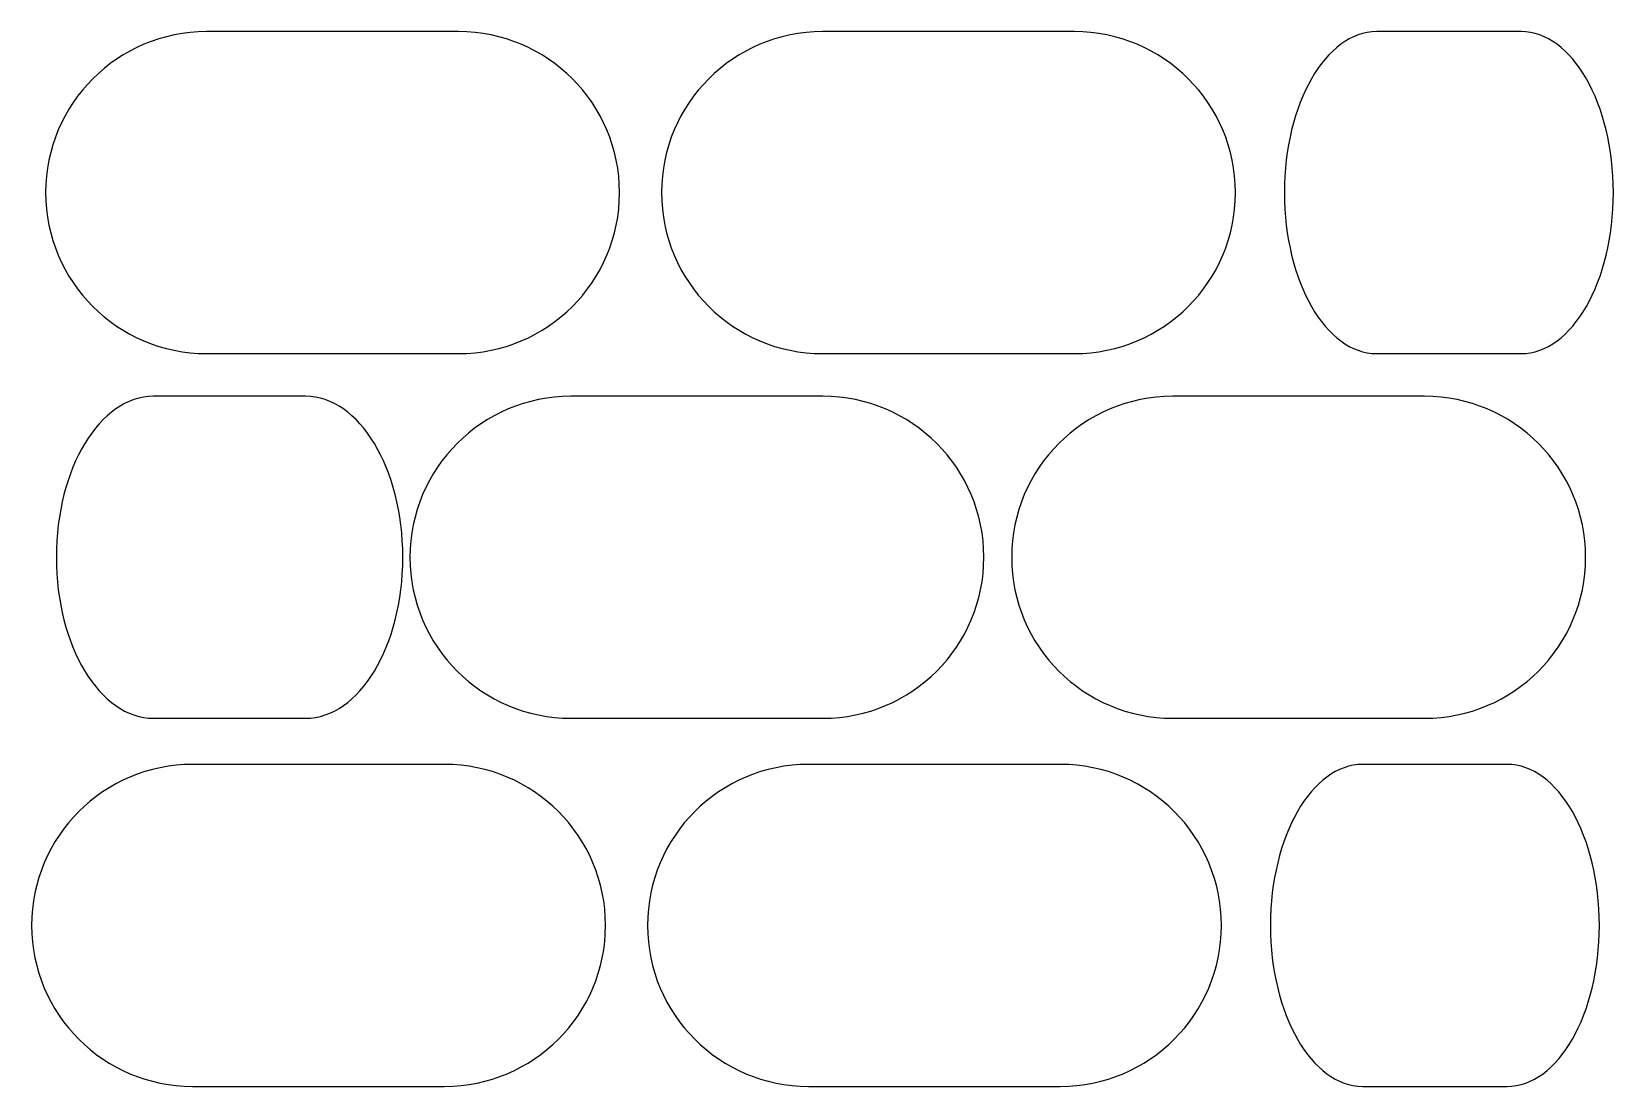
# Model space of a CAD drawing. Header units: centimetres. Extents: x -7.5 to 7.5, y -5 to 5.
import ezdxf

# ---------------------------------------------------------------- set-up
doc = ezdxf.new("R2010")
doc.units = ezdxf.units.CM
doc.header["$MEASUREMENT"] = 0
doc.layers.add('Camada 1', color=7, linetype='Continuous')

msp = doc.modelspace()

# ---------------------------------------------------------------- linework, layer by layer
at = {"layer": 'Camada 1'}
for points in [[(-1.92336, 3.47205), (-1.92336, 2.62951), (-2.6063, 1.94646), (-3.44874, 1.94646), (-3.44874, 1.94646), (-3.44874, 1.94646), (-5.83652, 1.94646), (-5.83652, 1.94646), (-5.83652, 1.94646), (-6.67895, 1.94646), (-7.3619, 2.62948), (-7.3619, 3.47205), (-7.3619, 3.47205), (-7.3619, 3.47205), (-7.3619, 3.47205), (-7.3619, 3.47205), (-7.3619, 3.47205), (-7.3619, 4.3144), (-6.67898, 4.99742), (-5.83652, 4.99742), (-5.83652, 4.99742), (-5.83652, 4.99742), (-3.44874, 4.99742), (-3.44874, 4.99742), (-3.44874, 4.99742), (-2.60633, 4.99742), (-1.92336, 4.3144), (-1.92336, 3.47205), (-1.92336, 3.47205), (-1.92336, 3.47205), (-1.92336, 3.47205), (-1.92336, 3.47205)], [(3.91313, 3.47205), (3.91313, 2.62951), (3.23011, 1.94646), (2.38757, 1.94646), (2.38757, 1.94646), (2.38757, 1.94646), (-0.00011, 1.94646), (-0.00011, 1.94646), (-0.00011, 1.94646), (-0.84254, 1.94646), (-1.52549, 2.62948), (-1.52549, 3.47205), (-1.52549, 3.47205), (-1.52549, 3.47205), (-1.52549, 3.47205), (-1.52549, 3.47205), (-1.52549, 3.47205), (-1.52548, 4.3144), (-0.84254, 4.99742), (-0.00011, 4.99742), (-0.00011, 4.99742), (-0.00011, 4.99742), (2.38757, 4.99742), (2.38757, 4.99742), (2.38757, 4.99742), (3.23011, 4.99742), (3.91313, 4.3144), (3.91313, 3.47205), (3.91313, 3.47205), (3.91313, 3.47205), (3.91313, 3.47205), (3.91313, 3.47205)], [(7.49451, 3.47205), (7.49451, 2.62951), (7.10301, 1.94646), (6.62014, 1.94646), (6.62014, 1.94646), (6.62014, 1.94646), (5.2515, 1.94646), (5.2515, 1.94646), (5.2515, 1.94646), (4.76864, 1.94646), (4.37713, 2.62948), (4.37713, 3.47205), (4.37713, 3.47205), (4.37713, 3.47205), (4.37713, 3.47205), (4.37713, 3.47205), (4.37713, 3.47205), (4.37713, 4.3144), (4.76864, 4.99742), (5.2515, 4.99742), (5.2515, 4.99742), (5.2515, 4.99742), (6.62014, 4.99742), (6.62014, 4.99742), (6.62014, 4.99742), (7.103, 4.99742), (7.49451, 4.3144), (7.49451, 3.47205), (7.49451, 3.47205), (7.49451, 3.47205), (7.49451, 3.47205), (7.49451, 3.47205)], [(-3.97719, 0.0164), (-3.97719, -0.82614), (-4.38944, -1.50916), (-4.89802, -1.50916), (-4.89802, -1.50916), (-4.89802, -1.50916), (-6.33952, -1.50916), (-6.33952, -1.50916), (-6.33952, -1.50916), (-6.848, -1.50916), (-7.26024, -0.82614), (-7.26024, 0.0164), (-7.26024, 0.0164), (-7.26024, 0.0164), (-7.26024, 0.0164), (-7.26024, 0.0164), (-7.26024, 0.0164), (-7.26024, 0.85894), (-6.84799, 1.54178), (-6.33952, 1.54178), (-6.33952, 1.54178), (-6.33952, 1.54178), (-4.89802, 1.54178), (-4.89802, 1.54178), (-4.89802, 1.54178), (-4.38944, 1.54181), (-3.97719, 0.85894), (-3.97719, 0.0164), (-3.97719, 0.0164), (-3.97719, 0.0164), (-3.97719, 0.0164), (-3.97719, 0.0164)], [(1.52911, 0.0164), (1.52911, -0.82614), (0.84627, -1.50916), (0.00384, -1.50916), (0.00384, -1.50916), (0.00384, -1.50916), (-2.38392, -1.50916), (-2.38392, -1.50916), (-2.38392, -1.50916), (-3.22635, -1.50916), (-3.9093, -0.82614), (-3.9093, 0.0164), (-3.9093, 0.0164), (-3.9093, 0.0164), (-3.9093, 0.0164), (-3.9093, 0.0164), (-3.9093, 0.0164), (-3.9093, 0.85894), (-3.22636, 1.54178), (-2.38392, 1.54178), (-2.38392, 1.54178), (-2.38392, 1.54178), (0.00384, 1.54178), (0.00384, 1.54178), (0.00384, 1.54178), (0.84627, 1.54181), (1.52911, 0.85894), (1.52911, 0.0164), (1.52911, 0.0164), (1.52911, 0.0164), (1.52911, 0.0164), (1.52911, 0.0164)], [(7.23146, 0.0164), (7.23146, -0.82614), (6.54844, -1.50916), (5.70587, -1.50916), (5.70587, -1.50916), (5.70587, -1.50916), (3.31833, -1.50916), (3.31833, -1.50916), (3.31833, -1.50916), (2.47576, -1.50916), (1.79274, -0.82614), (1.79274, 0.0164), (1.79274, 0.0164), (1.79274, 0.0164), (1.79274, 0.0164), (1.79274, 0.0164), (1.79274, 0.0164), (1.79274, 0.85894), (2.47576, 1.54178), (3.31833, 1.54178), (3.31833, 1.54178), (3.31833, 1.54178), (5.70587, 1.54178), (5.70587, 1.54178), (5.70587, 1.54178), (6.54844, 1.54181), (7.23146, 0.85894), (7.23146, 0.0164), (7.23146, 0.0164), (7.23146, 0.0164), (7.23146, 0.0164), (7.23146, 0.0164)], [(-2.05597, -3.47202), (-2.05597, -4.31456), (-2.73891, -4.9974), (-3.58135, -4.9974), (-3.58135, -4.9974), (-3.58135, -4.9974), (-5.96913, -4.9974), (-5.96913, -4.9974), (-5.96913, -4.9974), (-6.81157, -4.99742), (-7.49451, -4.31456), (-7.49451, -3.47202), (-7.49451, -3.47202), (-7.49451, -3.47202), (-7.49451, -3.47202), (-7.49451, -3.47202), (-7.49451, -3.47202), (-7.49451, -2.62945), (-6.81157, -1.94664), (-5.96913, -1.94664), (-5.96913, -1.94664), (-5.96913, -1.94664), (-3.58137, -1.94665), (-3.58137, -1.94665), (-3.58137, -1.94665), (-2.73891, -1.94665), (-2.05597, -2.62948), (-2.05597, -3.47202), (-2.05597, -3.47202), (-2.05597, -3.47202), (-2.05597, -3.47202), (-2.05597, -3.47202)], [(3.78034, -3.47202), (3.78034, -4.31456), (3.0975, -4.9974), (2.25515, -4.9974), (2.25515, -4.9974), (2.25515, -4.9974), (-0.13271, -4.9974), (-0.13271, -4.9974), (-0.13271, -4.9974), (-0.97514, -4.9974), (-1.65809, -4.31454), (-1.65809, -3.47202), (-1.65809, -3.47202), (-1.65809, -3.47202), (-1.65809, -3.47202), (-1.65809, -3.47202), (-1.65809, -3.47202), (-1.65809, -2.62945), (-0.97515, -1.94664), (-0.13271, -1.94664), (-0.13271, -1.94664), (-0.13271, -1.94664), (2.25515, -1.94665), (2.25515, -1.94665), (2.25515, -1.94665), (3.0975, -1.94665), (3.78034, -2.62948), (3.78034, -3.47202), (3.78034, -3.47202), (3.78034, -3.47202), (3.78034, -3.47202), (3.78034, -3.47202)], [(7.3619, -3.47202), (7.3619, -4.31456), (6.97058, -4.9974), (6.48753, -4.9974), (6.48753, -4.9974), (6.48753, -4.9974), (5.11889, -4.9974), (5.11889, -4.9974), (5.11889, -4.9974), (4.63603, -4.9974), (4.24473, -4.31454), (4.24473, -3.47202), (4.24473, -3.47202), (4.24473, -3.47202), (4.24473, -3.47202), (4.24473, -3.47202), (4.24473, -3.47202), (4.24473, -2.62945), (4.63602, -1.94664), (5.11889, -1.94664), (5.11889, -1.94664), (5.11889, -1.94664), (6.48753, -1.94665), (6.48753, -1.94665), (6.48753, -1.94665), (6.97058, -1.94665), (7.3619, -2.62948), (7.3619, -3.47202), (7.3619, -3.47202), (7.3619, -3.47202), (7.3619, -3.47202), (7.3619, -3.47202)]]:
    msp.add_open_spline(points, degree=3, knots=[0, 0, 0, 0, 0.11111111, 0.11111111, 0.11111111, 0.11111111, 0.22222222, 0.22222222, 0.22222222, 0.22222222, 0.33333333, 0.33333333, 0.33333333, 0.33333333, 0.44444444, 0.44444444, 0.44444444, 0.44444444, 0.55555556, 0.55555556, 0.55555556, 0.55555556, 0.66666667, 0.66666667, 0.66666667, 0.66666667, 0.77777778, 0.77777778, 0.77777778, 0.77777778, 1, 1, 1, 1], dxfattribs=at)

doc.saveas('drawing.dxf')
